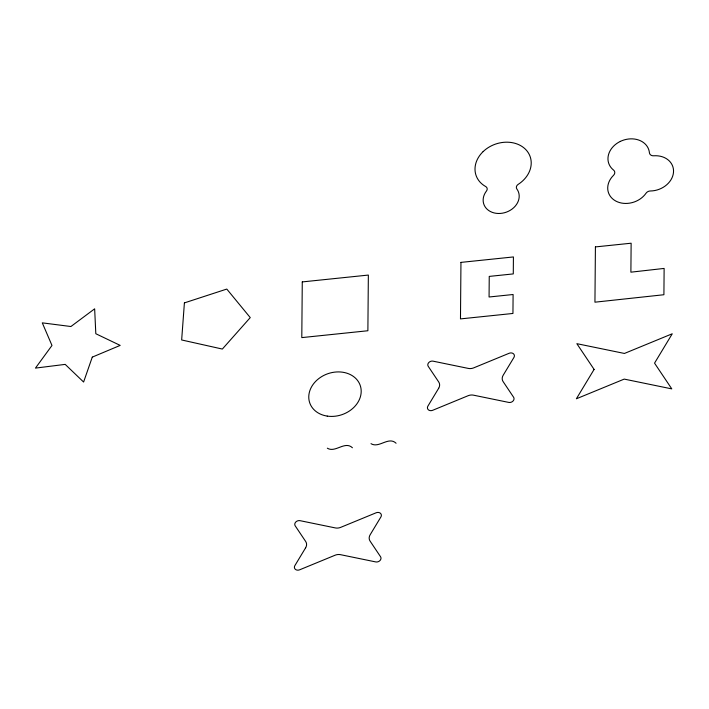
<?xml version="1.0" encoding="UTF-8"?>
<svg xmlns="http://www.w3.org/2000/svg" width="709" height="709" viewBox="0 0 709 709"><rect width="100%" height="100%" fill="white"/><g stroke="black" fill="none" stroke-linecap="round" stroke-linejoin="round"><path stroke-width="1.06" d="M370.984 443.657C378.925 448.691 388.559 435.991 396.083 443.24M327.328 448.185C335.277 453.219 344.911 440.519 352.426 447.769M302.273 281.916L301.795 337.608L367.882 330.748L368.352 275.065L302.273 281.916M460.956 262.392L460.478 318.899L512.944 313.458L513.103 294.51L489.068 297L489.245 276.404L513.281 273.913L513.422 256.942L460.956 262.392M595.418 246.918L594.94 302.185L663.908 294.731L664.129 268.427L630.886 272.176L631.134 243.214L595.418 246.918M184.402 302.894L181.655 339.966L222.351 349.058L250.25 317.597L226.791 289.068L184.402 302.894M92.276 357.123L83.6 382.036L65.193 364.382L35.45 368.104L51.987 345.469L42.283 322.852L70.909 326.521L94.651 308.823L95.812 333.726L120.193 345.398L92.276 357.123M305.641 547.773L294.873 565.614A4.015 3.261 -19.1 0 0 295.343 569.309A4.015 3.261 -19.1 0 0 299.668 569.797L335.056 555.236A8.029 6.514 -19.1 0 1 340.48 554.668L375.681 561.909A4.015 3.261 -19.1 0 0 380.015 560.518A4.015 3.261 -19.1 0 0 380.547 556.725L370.071 541.082A8.029 6.514 -19.1 0 1 370.125 534.816L380.893 516.976A4.015 3.261 -19.1 0 0 380.423 513.281A4.015 3.261 -19.1 0 0 376.098 512.793L340.71 527.354A8.029 6.514 -19.1 0 1 335.286 527.913L300.084 520.681A4.015 3.261 -19.1 0 0 295.75 522.063A4.015 3.261 -19.1 0 0 295.219 525.865L305.694 541.508A8.029 6.514 -19.1 0 1 305.641 547.773M438.676 388.266L427.908 406.106A4.015 3.261 -19.1 0 0 428.378 409.802A4.015 3.261 -19.1 0 0 432.703 410.289L468.082 395.728A8.029 6.514 -19.1 0 1 473.506 395.17L508.707 402.402A4.015 3.261 -19.1 0 0 513.05 401.019A4.015 3.261 -19.1 0 0 513.582 397.217L503.098 381.575A8.029 6.514 -19.1 0 1 503.151 375.309L513.919 357.469A4.015 3.261 -19.1 0 0 513.449 353.773A4.015 3.261 -19.1 0 0 509.124 353.286L473.745 367.847A8.029 6.514 -19.1 0 1 468.312 368.414L433.119 361.173A4.015 3.261 -19.1 0 0 428.777 362.565A4.015 3.261 -19.1 0 0 428.245 366.358L438.729 382A8.029 6.514 -19.1 0 1 438.676 388.266M594.098 369.416L576.373 398.786L624.212 379.102L671.795 388.887L654.54 363.141L672.265 333.771L624.425 353.454L576.842 343.67L594.098 369.416M327.212 416.094A26.712 21.66 -19.1 0 0 360.553 386.485A26.712 21.66 -19.1 0 0 317.18 379.918A26.712 21.66 -19.1 0 0 327.212 416.094M483.13 151.602A28.635 23.229 -19.1 0 0 485.709 186.547A4.015 3.261 -19.1 0 1 486.48 190.996A18.372 14.898 -19.1 0 0 488.705 210.511A18.372 14.898 -19.1 0 0 512.252 208.942A18.372 14.898 -19.1 0 0 516.852 188.966A4.015 3.261 -19.1 0 1 518.173 184.384A28.635 23.229 -19.1 0 0 524.997 148.801A28.635 23.229 -19.1 0 0 483.13 151.602M620.313 141.41A21.164 17.167 -19.1 0 0 613.577 170.098A4.582 3.713 -19.1 0 1 613.533 175.318A21.164 17.167 -19.1 0 0 615.66 200.984A21.164 17.167 -19.1 0 0 646.05 193.202A4.582 3.713 -19.1 0 1 650.375 190.987A21.164 17.167 -19.1 0 0 673.479 172.491A21.164 17.167 -19.1 0 0 653.707 155.785A4.582 3.713 -19.1 0 1 649.426 152.781A21.164 17.167 -19.1 0 0 620.313 141.41"/></g></svg>
